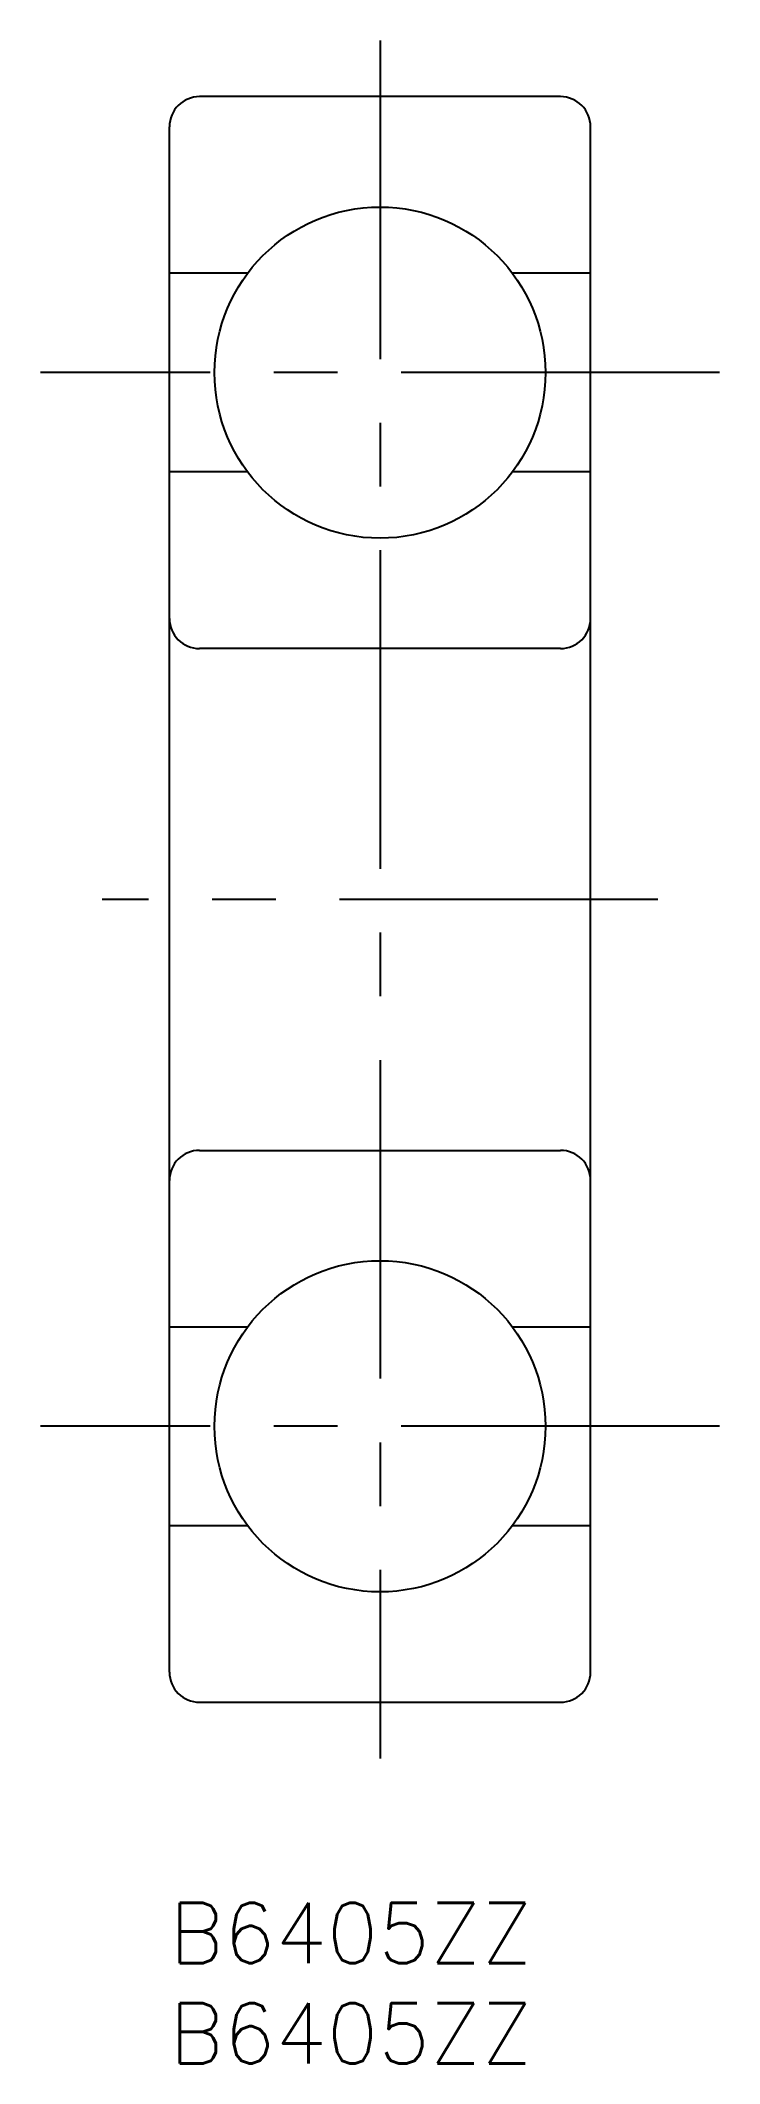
# Model space of a CAD drawing. Extents: x -6 to 27, y -8 to 93.
import ezdxf

# ---------------------------------------------------------------- set-up
doc = ezdxf.new("R2010")
doc.units = 0
doc.header["$LTSCALE"] = 0.5
doc.linetypes.add('CENTER', pattern=[50.8, 31.75, -6.35, 6.35, -6.35])
for name, color, linetype in [('MSM_CENTER', 1, 'CENTER'), ('MSM_CONTINUOUS', 7, 'CONTINUOUS'), ('MSM_PART_NUMBER', 7, 'CONTINUOUS')]:
    doc.layers.add(name, color=color, linetype=linetype)
doc.styles.get("Standard").update_dxf_attribs({"font": 'txt.shx', "height": 3, "bigfont": 'bigfont.shx'})

msp = doc.modelspace()

# ---------------------------------------------------------------- linework, layer by layer
at = {"layer": 'MSM_CENTER'}
for p, q in [((10.5, 92.8), (10.5, 7.2)), ((27.43, 76.25), (-6.43, 76.25)), ((24.36, 50), (-3.36, 50)), ((27.43, 23.75), (-6.43, 23.75))]:
    msp.add_line(p, q, dxfattribs=at)
at = {"layer": 'MSM_CONTINUOUS'}
for p, q in [((19.5, 90), (1.5, 90)), ((0, 11.5), (0, 88.5)), ((21, 11.5), (21, 88.5)), ((3.9, 81.2), (0, 81.2)), ((21, 81.2), (17.1, 81.2)), ((3.9, 71.3), (0, 71.3)), ((21, 71.3), (17.1, 71.3)), ((19.5, 62.5), (1.5, 62.5)), ((1.5, 37.5), (19.5, 37.5)), ((0, 28.7), (3.9, 28.7)), ((17.1, 28.7), (21, 28.7)), ((0, 18.8), (3.9, 18.8)), ((17.1, 18.8), (21, 18.8)), ((1.5, 10), (19.5, 10))]:
    msp.add_line(p, q, dxfattribs=at)
for centre in [(10.5, 76.25), (10.5, 23.75)]:
    msp.add_circle(centre, 8.25, dxfattribs=at)
for centre, start, end in [((1.5, 88.5), 90, 180), ((19.5, 88.5), 0, 90), ((1.5, 64), 180, 270), ((19.5, 64), 270, 0), ((1.5, 36), 90, 180), ((19.5, 36), 0, 90), ((1.5, 11.5), 180, 270), ((19.5, 11.5), 270, 0)]:
    msp.add_arc(centre, 1.5, start, end, dxfattribs=at)

# ---------------------------------------------------------------- texts
at = {"layer": 'MSM_PART_NUMBER'}
for p in [(0, -3), (0, -8)]:
    msp.add_text('B6405ZZ', height=3, dxfattribs=at).set_placement(p)

doc.saveas('drawing.dxf')
